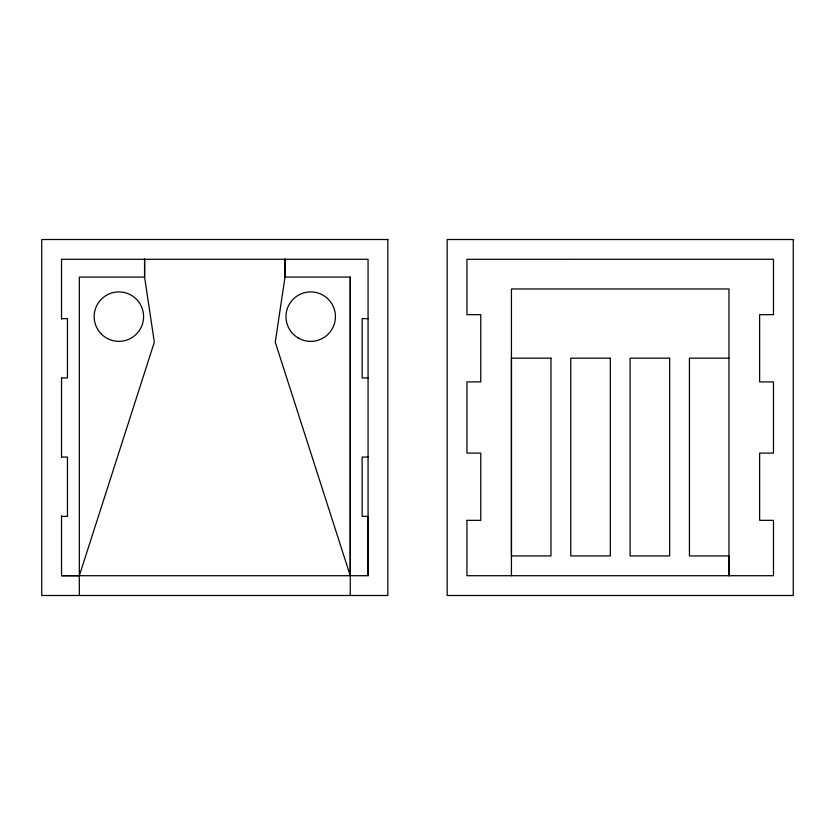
<?xml version="1.0" encoding="UTF-8"?>
<svg xmlns="http://www.w3.org/2000/svg" width="835" height="835" viewBox="0 0 835 835"><rect width="100%" height="100%" fill="white"/><g stroke="black" fill="none" stroke-linecap="round" stroke-linejoin="round"><path stroke-width="1.25" d="M144.591 258.954L144.591 277.084L154.329 342.183L79.325 575.712L61.529 575.712L61.529 515.811M284.996 258.954L284.996 277.084L275.258 342.183L350.262 575.712L350.272 277.074L284.996 277.084L284.996 259.288M61.529 575.712L368.058 575.712L368.058 516.385L362.129 516.385L362.129 457.058L368.058 457.058M511.438 575.712L511.438 288.962L728.976 288.962L728.976 575.712L728.976 555.943L689.428 555.943L689.428 358.173L728.976 358.173M61.529 318.626L67.458 318.626L67.458 377.952L61.529 377.952M368.058 318.626L362.129 318.626L362.129 377.952L368.058 377.952M61.529 457.058L67.458 457.058L67.458 516.385L61.529 516.385M368.058 575.712L368.058 259.288L61.529 259.288L61.529 319.189M350.262 277.084L350.262 595.491M144.591 259.288L144.591 277.084L79.325 277.084L79.325 595.491M61.529 377.785L61.529 457.215M466.942 520.341L466.942 575.712L773.471 575.712L773.471 520.341L759.631 520.341L759.631 453.102L773.471 453.102L773.471 381.908L759.631 381.908L759.631 314.67L773.471 314.67L773.471 259.288L466.942 259.299L466.942 314.67L480.783 314.67L480.783 381.908L466.942 381.908L466.942 453.102L480.783 453.102L480.783 520.341L466.942 520.341M387.837 239.509L41.75 239.52L41.75 595.491L387.837 595.491L387.837 239.509M793.25 239.52L447.163 239.52L447.163 595.491L793.25 595.491L793.25 239.52M550.985 358.173L511.438 358.173L511.438 555.933L550.985 555.933L550.985 358.173M610.322 358.173L570.764 358.173L570.764 555.943L610.322 555.933L610.322 358.173M669.649 358.173L630.091 358.173L630.091 555.943L669.649 555.933L669.649 358.173M101.4 334.115A24.716 24.716 0 0 0 142.754 323.041A24.716 24.716 0 0 0 112.475 292.761A24.716 24.716 0 0 0 101.4 334.115M298.345 338.05A24.716 24.716 0 0 0 335.43 316.642A24.716 24.716 0 0 0 298.345 295.225A24.716 24.716 0 0 0 298.345 338.05"/></g></svg>
